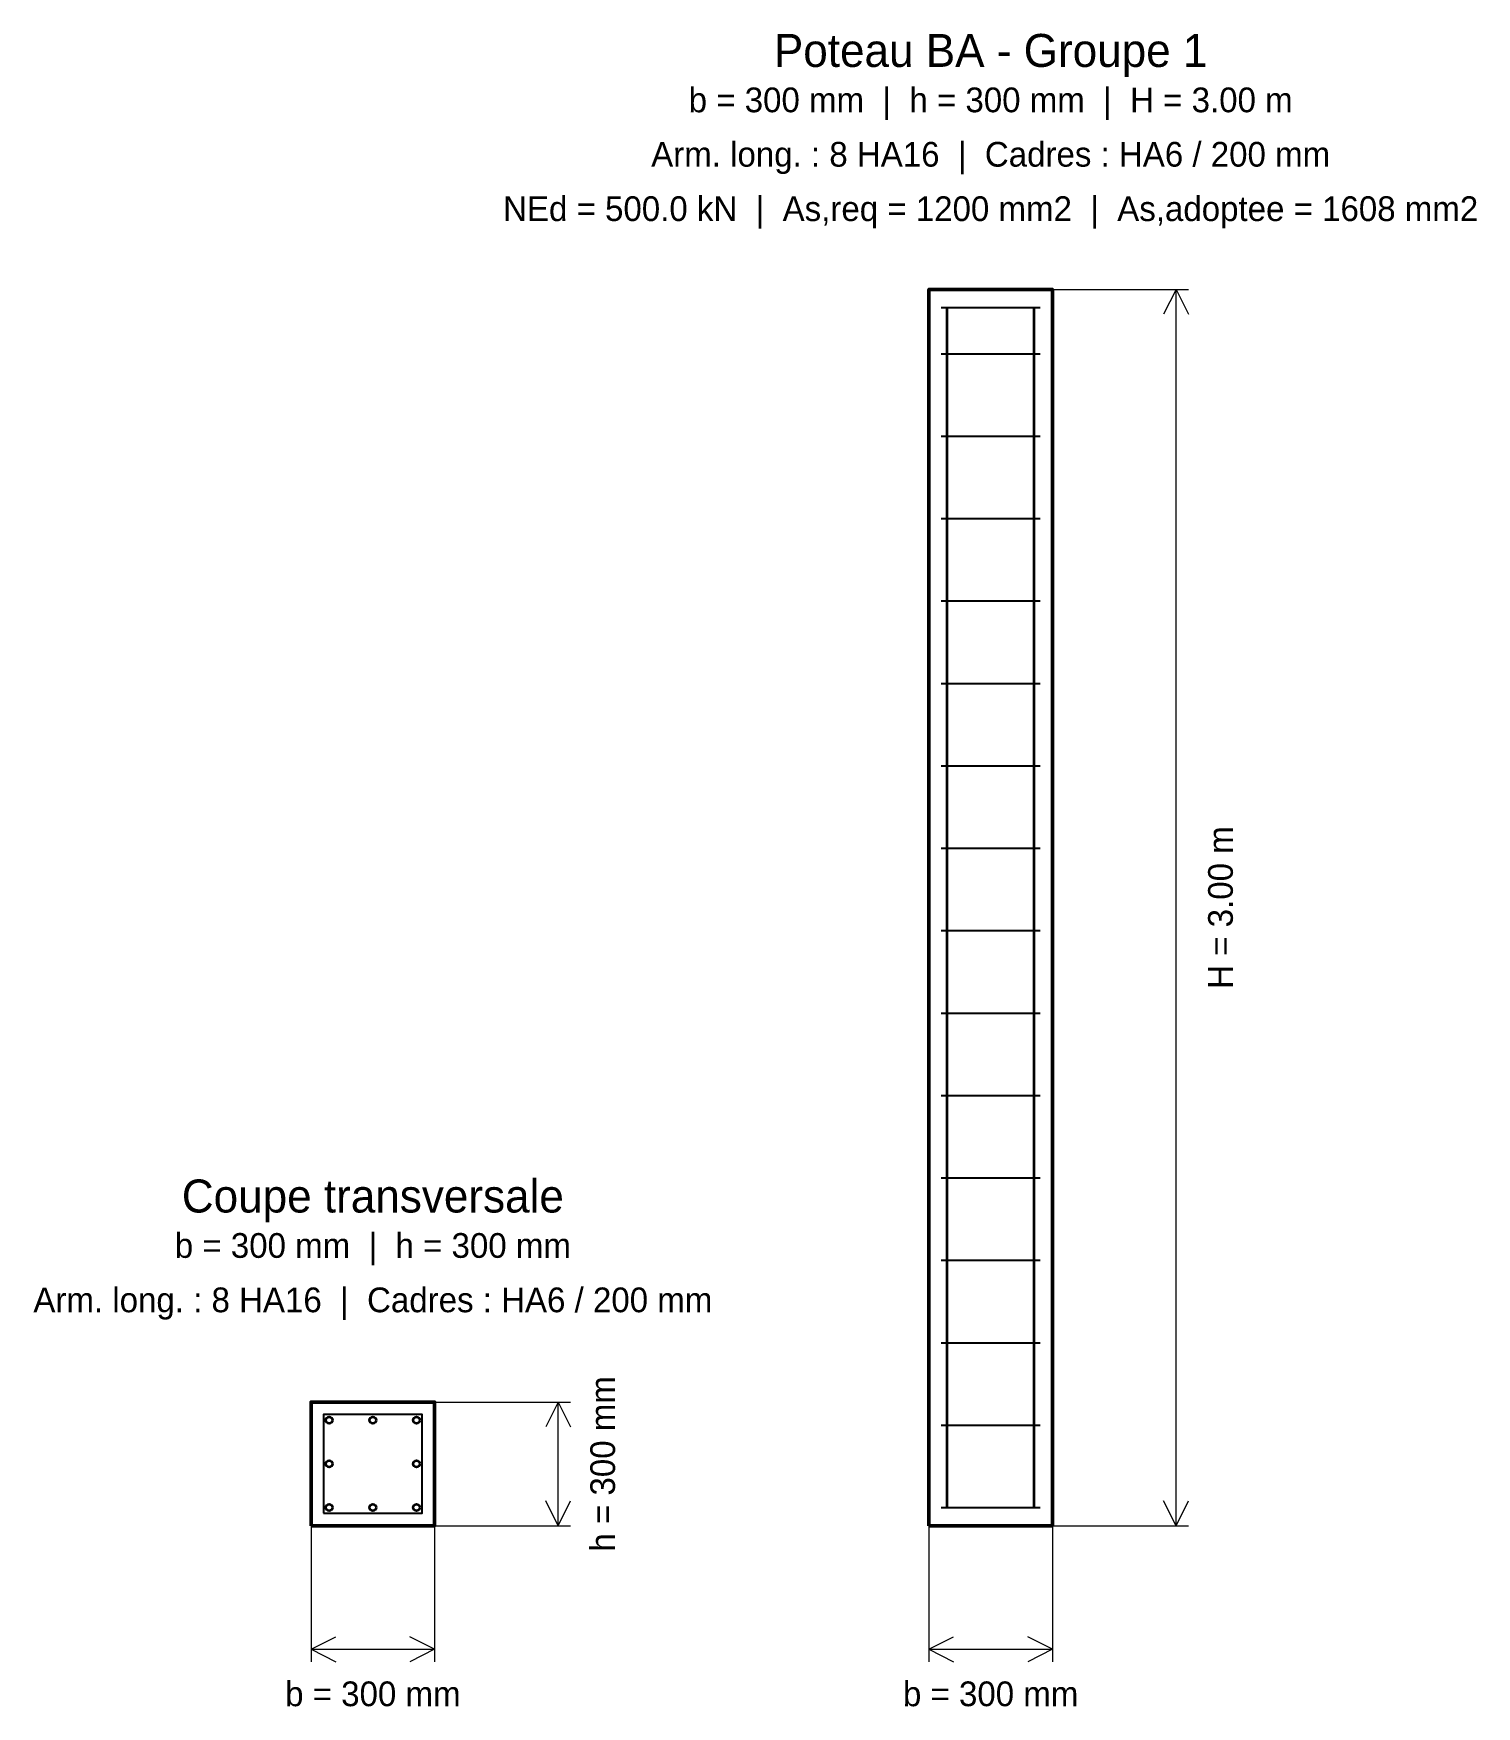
# Model space of a CAD drawing. Header units: millimetres. Extents: x -674 to 2830, y -439 to 3621.
import ezdxf
from ezdxf.enums import TextEntityAlignment as Align

# ---------------------------------------------------------------- set-up
doc = ezdxf.new("R2010")
doc.units = ezdxf.units.MM
for name, color, linetype, lineweight in [('ACIER_LONG', 1, 'Continuous', 35), ('BETON', 7, 'Continuous', 50), ('COTATIONS', 2, 'Continuous', 18), ('ETRIERS', 3, 'Continuous', 25), ('TEXTES', 4, 'Continuous', 18)]:
    doc.layers.add(name, color=color, linetype=linetype, lineweight=lineweight)

msp = doc.modelspace()

# ---------------------------------------------------------------- linework, layer by layer
at = {"layer": 'ACIER_LONG'}
for p, q in [((1544, 44), (1544, 2956)), ((1756, 44), (1756, 2956))]:
    msp.add_line(p, q, dxfattribs=at)
for centre in [(44, 256), (150, 256), (256, 256), (44, 150), (256, 150), (44, 44), (150, 44), (256, 44)]:
    msp.add_circle(centre, 8, dxfattribs=at)
at = {"layer": 'BETON'}
for points in [[(1500, 0), (1800, 0), (1800, 3000), (1500, 3000)], [(0, 0), (300, 0), (300, 300), (0, 300)]]:
    msp.add_lwpolyline(points, close=True, dxfattribs=at)
at = {"layer": 'COTATIONS'}
for p, q in [((1800, 3000), (2130, 3000)), ((2100, 3000), (2070, 2940)), ((2100, 0), (2100, 3000)), ((2100, 3000), (2130, 2940)), ((300, 300), (630, 300)), ((600, 300), (570, 240)), ((600, 0), (600, 300)), ((600, 300), (630, 240)), ((600, 0), (570, 60)), ((600, 0), (630, 60)), ((2100, 0), (2070, 60)), ((2100, 0), (2130, 60)), ((0, 0), (0, -330)), ((300, 0), (300, -330)), ((300, 0), (630, 0)), ((1500, 0), (1500, -330)), ((1800, 0), (2130, 0)), ((1800, 0), (1800, -330)), ((0, -300), (60, -270)), ((300, -300), (240, -270)), ((1500, -300), (1560, -270)), ((1800, -300), (1740, -270)), ((0, -300), (300, -300)), ((0, -300), (60, -330)), ((300, -300), (240, -330)), ((1500, -300), (1800, -300)), ((1500, -300), (1560, -330)), ((1800, -300), (1740, -330))]:
    msp.add_line(p, q, dxfattribs=at)
at = {"layer": 'ETRIERS'}
for p, q in [((1530, 2956), (1770, 2956)), ((1530, 2844), (1770, 2844)), ((1530, 2644), (1770, 2644)), ((1530, 2444), (1770, 2444)), ((1530, 2244), (1770, 2244)), ((1530, 2044), (1770, 2044)), ((1530, 1844), (1770, 1844)), ((1530, 1644), (1770, 1644)), ((1530, 1444), (1770, 1444)), ((1530, 1244), (1770, 1244)), ((1530, 1044), (1770, 1044)), ((1530, 844), (1770, 844)), ((1530, 644), (1770, 644)), ((1530, 444), (1770, 444)), ((1530, 244), (1770, 244)), ((1530, 44), (1770, 44))]:
    msp.add_line(p, q, dxfattribs=at)
msp.add_lwpolyline([(30, 30), (270, 30), (270, 270), (30, 270)], close=True, dxfattribs=at)

# ---------------------------------------------------------------- texts
at = {"layer": 'COTATIONS'}
for s, p in [('H = 3.00 m', (2208, 1500)), ('h = 300 mm', (708, 150))]:
    msp.add_text(s, height=60, rotation=90, dxfattribs=at).set_placement(p, align=Align.MIDDLE_CENTER)
for p in [(150, -408), (1650, -408)]:
    msp.add_text('b = 300 mm', height=60, dxfattribs=at).set_placement(p, align=Align.MIDDLE_CENTER)
at = {"layer": 'TEXTES'}
for s, height, p in [('Poteau BA - Groupe 1', 80, (1650, 3580)), ('b = 300 mm  |  h = 300 mm  |  H = 3.00 m', 60, (1650, 3460)), ('Arm. long. : 8 HA16  |  Cadres : HA6 / 200 mm', 60, (1650, 3328)), ('NEd = 500.0 kN  |  As,req = 1200 mm2  |  As,adoptee = 1608 mm2', 60, (1650, 3196)), ('Coupe transversale', 80, (150, 800)), ('b = 300 mm  |  h = 300 mm', 60, (150, 680)), ('Arm. long. : 8 HA16  |  Cadres : HA6 / 200 mm', 60, (150, 548))]:
    msp.add_text(s, height=height, dxfattribs=at).set_placement(p, align=Align.MIDDLE_CENTER)

doc.saveas('drawing.dxf')
